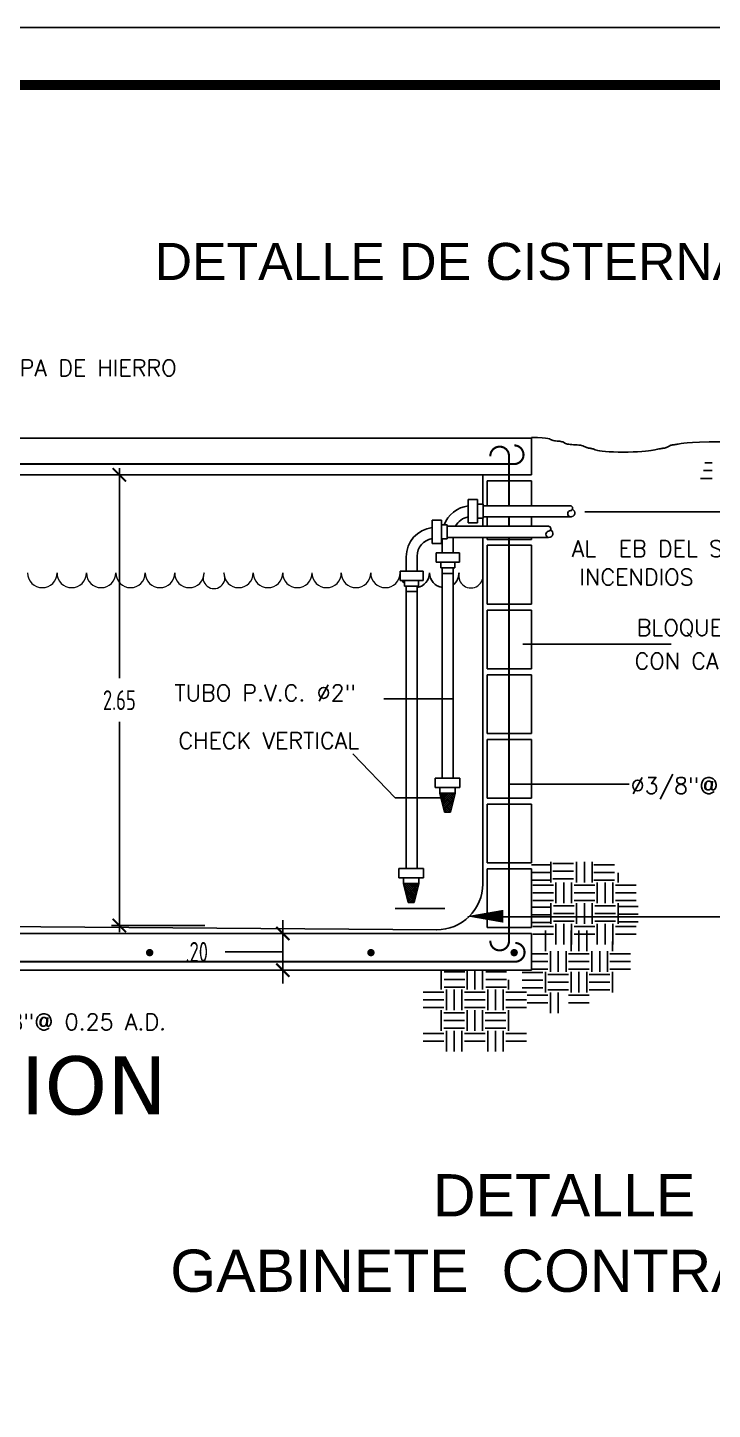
# Model space of a CAD drawing. Header units: feet. Extents: x 1019 to 2236, y -546 to 122.
# Drawn here: x 1061.67 to 1066.84, y -384.56 to -374.12 of the extents above; entities that cross this region are included whole.
import ezdxf
from ezdxf.enums import TextEntityAlignment as Align

# ---------------------------------------------------------------- set-up
doc = ezdxf.new("R2010")
doc.units = ezdxf.units.FT
doc.header["$LTSCALE"] = 0.05
doc.header["$MEASUREMENT"] = 0
doc.layers.add('CASCARON', color=9, linetype='Continuous', lineweight=20)
doc.layers.add('TEXTSANI', color=7, linetype='Continuous', lineweight=35)
for name, color, linetype in [('DIM', 10, 'Continuous'), ('DIN-SANT.', 7, 'Continuous'), ('ELEV-2PL', 31, 'Continuous'), ('MARCO', 1, 'Continuous'), ('OSCAR', 7, 'Continuous'), ('TEXTM', 2, 'Continuous'), ('TEXTO-1', 2, 'Continuous')]:
    doc.layers.add(name, color=color, linetype=linetype)
doc.styles.add('Arch-Dim', font='romans.shx', dxfattribs={"width": 0.75})
doc.styles.add('DIM', font='DIM.shx', dxfattribs={"width": 0.8, "height": 0.15})
doc.styles.add('R120', font='arial.ttf', dxfattribs={"height": 0.24})
doc.styles.add('RD290', font='verdana.ttf', dxfattribs={"height": 0.38})
doc.dimstyles.new('DIM', dxfattribs={"dimtxt": 0.15, "dimasz": 0.06, "dimexe": 0.06, "dimexo": 0.4, "dimgap": 0.09, "dimtad": 0, "dimtih": 1, "dimtoh": 1, "dimzin": 0, "dimdsep": 46, "dimtxsty": 'DIM', "dimblk": 'DOT', "dimcen": 0.06, "dimdle": 0.05, "dimclrd": 1, "dimclre": 1, "dimclrt": 7, "dimaunit": 1, "dimadec": 3, "dimazin": 0, "dimtfac": 1, "dimtofl": 0, "dimtmove": 1, "dimatfit": 1, "dimldrblk": 'CLOSEDBLANK', "dimfxl": 0.06, "dimtolj": 1, "dimtzin": 0, "dimarcsym": 0})

# ---------------------------------------------------------------- blocks, each defined once
blk = doc.blocks.new('_ArchTick')
at = {"color": 0, "linetype": 'ByBlock', "const_width": 0.15}
blk.add_lwpolyline([(-0.5, -0.5), (0.5, 0.5)], dxfattribs=at)
blk = doc.blocks.new('*D77')
at = {"layer": 'Defpoints', "color": 0, "transparency": 16777216}
for p in [(1062.846, -377.502), (1062.362, -380.908), (1063.408, -380.908)]:
    blk.add_point(p, dxfattribs=at)
at = {"layer": 'DIN-SANT.', "color": 1, "lineweight": -2, "transparency": 16777216}
for p, q in [((1062.446, -377.502), (1062.302, -377.502)), ((1062.362, -377.452), (1062.362, -379.04)), ((1062.362, -380.958), (1062.362, -379.37)), ((1063.008, -380.908), (1062.302, -380.908))]:
    blk.add_line(p, q, dxfattribs=at)
at = {"layer": 'DIN-SANT.', "color": 1, "lineweight": -2, "transparency": 16777216, "xscale": 0.1, "yscale": 0.1, "zscale": 0.1}
for p, rotation in [((1062.362, -377.502), 90), ((1062.362, -380.908), 270)]:
    blk.add_blockref('_ArchTick', p, dxfattribs=dict(at, rotation=rotation))
at = {"layer": 'DIN-SANT.', "color": 7, "transparency": 16777216, "insert": (1062.362, -379.205), "char_height": 0.15, "attachment_point": 5, "style": 'DIM'}
blk.add_mtext('\\A1;2.65', dxfattribs=at)
blk = doc.blocks.new('_ClosedBlank')
at = {"layer": 'DIM', "color": 0, "lineweight": -2}
for p, q in [((-1, 0.17), (0, 0)), ((-1, 0.17), (-1, -0.17)), ((0, 0), (-1, -0.17))]:
    blk.add_line(p, q, dxfattribs=at)
blk = doc.blocks.new('*D80')
at = {"layer": 'Defpoints', "color": 0, "transparency": 16777216}
for p in [(1063.597, -380.968), (1063.769, -380.968), (1063.769, -381.245)]:
    blk.add_point(p, dxfattribs=at)
at = {"layer": 'DIN-SANT.', "color": 1, "lineweight": -2, "transparency": 16777216}
for p, q in [((1063.597, -380.968), (1063.597, -380.868)), ((1063.369, -380.968), (1063.537, -380.968)), ((1063.597, -381.245), (1063.597, -380.968)), ((1063.342, -381.107), (1063.162, -381.107)), ((1063.597, -381.107), (1063.342, -381.107)), ((1063.369, -381.245), (1063.537, -381.245)), ((1063.597, -381.245), (1063.597, -381.345))]:
    blk.add_line(p, q, dxfattribs=at)
at = {"layer": 'DIN-SANT.', "color": 1, "lineweight": -2, "transparency": 16777216, "xscale": 0.1, "yscale": 0.1, "zscale": 0.1}
for p, rotation in [((1063.597, -380.968), 270), ((1063.597, -381.245), 90)]:
    blk.add_blockref('_ArchTick', p, dxfattribs=dict(at, rotation=rotation))
at = {"layer": 'DIN-SANT.', "color": 7, "transparency": 16777216, "insert": (1062.947, -381.107), "char_height": 0.15, "attachment_point": 5, "style": 'DIM'}
blk.add_mtext('\\A1;.20', dxfattribs=at)
blk = doc.blocks.new('*X21')
at = {"color": 0}
for p, q in [((7.6016, 8.6972), (7.5463, 8.7525)), ((7.5464, 8.7484), (7.5504, 8.7525)), ((7.5999, 8.6901), (7.5479, 8.742)), ((7.5481, 8.7413), (7.5592, 8.7525)), ((7.5498, 8.7342), (7.5681, 8.7525)), ((7.5982, 8.6829), (7.5508, 8.7304)), ((7.5516, 8.7271), (7.5769, 8.7525)), ((7.5533, 8.72), (7.5857, 8.7525)), ((7.5965, 8.6758), (7.5536, 8.7187)), ((7.555, 8.7129), (7.5946, 8.7525)), ((7.6034, 8.7043), (7.5552, 8.7525)), ((7.5568, 8.7058), (7.6034, 8.7525)), ((7.5585, 8.6987), (7.6123, 8.7525)), ((7.5602, 8.6916), (7.6132, 8.7446)), ((7.562, 8.6845), (7.6104, 8.7329)), ((7.5637, 8.6774), (7.6075, 8.7212)), ((7.6051, 8.7114), (7.564, 8.7525)), ((7.6068, 8.7185), (7.5729, 8.7525)), ((7.6086, 8.7256), (7.5817, 8.7525)), ((7.6103, 8.7327), (7.5905, 8.7525)), ((7.612, 8.7398), (7.5994, 8.7525)), ((7.6138, 8.7469), (7.6082, 8.7525)), ((7.5947, 8.6687), (7.5565, 8.707)), ((7.5886, 8.666), (7.5593, 8.6953)), ((7.5798, 8.666), (7.5622, 8.6836)), ((7.5709, 8.666), (7.565, 8.6719)), ((7.5654, 8.6703), (7.6047, 8.7095)), ((7.57, 8.666), (7.6018, 8.6978)), ((7.5788, 8.666), (7.599, 8.6861)), ((7.5877, 8.666), (7.5961, 8.6745))]:
    blk.add_line(p, q, dxfattribs=at)

msp = doc.modelspace()

# ---------------------------------------------------------------- linework, layer by layer
at = {"color": 31, "linetype": 'Continuous'}
for p, q in [((1066.786, -377.412), (1066.841, -377.412)), ((1066.754, -377.529), (1066.841, -377.529)), ((1066.775, -377.47), (1066.841, -377.47))]:
    msp.add_line(p, q, dxfattribs=at)
at = {"linetype": 'Continuous'}
for p, q in [((1065.107, -377.502), (1065.107, -377.725)), ((1064.998, -377.69), (1065.068, -377.69)), ((1064.998, -377.865), (1064.998, -377.69)), ((1064.998, -377.736), (1064.998, -377.736)), ((1065.068, -377.865), (1065.068, -377.69)), ((1065.111, -377.725), (1065.068, -377.725)), ((1065.111, -377.83), (1065.111, -377.725)), ((1065.111, -377.736), (1065.152, -377.736)), ((1065.152, -377.736), (1065.757, -377.736)), ((1065.757, -377.736), (1065.768, -377.736)), ((1064.725, -377.846), (1064.795, -377.846)), ((1064.725, -378.021), (1064.725, -377.846)), ((1064.795, -377.846), (1064.795, -377.989)), ((1064.795, -378.021), (1064.795, -377.846)), ((1064.998, -377.819), (1064.992, -377.819)), ((1065.111, -377.83), (1065.068, -377.83)), ((1065.107, -377.83), (1065.107, -377.891)), ((1065.111, -377.819), (1065.152, -377.819)), ((1065.111, -377.819), (1065.152, -377.819)), ((1065.152, -377.819), (1065.778, -377.819)), ((1067.241, -377.783), (1065.878, -377.783)), ((1064.725, -377.892), (1064.724, -377.892)), ((1064.838, -377.881), (1064.795, -377.881)), ((1064.838, -377.986), (1064.838, -377.881)), ((1064.838, -377.891), (1065.592, -377.891)), ((1064.998, -377.865), (1065.068, -377.865)), ((1065.592, -377.891), (1065.604, -377.891)), ((1064.725, -378.021), (1064.795, -378.021)), ((1064.838, -377.986), (1064.795, -377.986)), ((1064.802, -378.093), (1064.802, -377.986)), ((1064.838, -377.975), (1065.605, -377.975)), ((1064.885, -378.093), (1064.885, -377.975)), ((1065.107, -377.975), (1065.107, -380.595)), ((1064.529, -378.23), (1064.529, -378.122)), ((1064.612, -378.23), (1064.612, -378.116)), ((1064.756, -378.093), (1064.931, -378.093)), ((1064.756, -378.093), (1064.756, -378.163)), ((1064.931, -378.093), (1064.931, -378.163)), ((1064.483, -378.23), (1064.483, -378.3)), ((1064.483, -378.23), (1064.658, -378.23)), ((1064.529, -378.23), (1064.529, -378.206)), ((1064.529, -378.23), (1064.529, -378.208)), ((1064.612, -378.23), (1064.612, -378.206)), ((1064.612, -378.23), (1064.612, -378.208)), ((1064.658, -378.23), (1064.658, -378.3)), ((1064.756, -378.163), (1064.931, -378.163)), ((1064.931, -378.163), (1064.788, -378.163)), ((1064.791, -378.206), (1064.791, -378.163)), ((1064.791, -378.206), (1064.896, -378.206)), ((1064.802, -379.794), (1064.802, -378.206)), ((1064.802, -378.206), (1064.802, -378.247)), ((1064.802, -378.206), (1064.802, -378.247)), ((1064.802, -378.247), (1064.885, -378.247)), ((1064.885, -379.794), (1064.885, -378.206)), ((1064.885, -378.206), (1064.885, -378.247)), ((1064.896, -378.206), (1064.896, -378.163)), ((1064.483, -378.3), (1064.658, -378.3)), ((1064.658, -378.3), (1064.515, -378.3)), ((1064.517, -378.343), (1064.517, -378.3)), ((1064.517, -378.343), (1064.623, -378.343)), ((1064.529, -380.477), (1064.529, -378.343)), ((1064.529, -378.343), (1064.529, -378.384)), ((1064.529, -378.343), (1064.529, -378.384)), ((1064.612, -380.477), (1064.612, -378.343)), ((1064.612, -378.343), (1064.612, -378.384)), ((1064.623, -378.343), (1064.623, -378.3)), ((1064.529, -378.384), (1064.612, -378.384)), ((1064.447, -379.942), (1064.125, -379.61)), ((1064.748, -379.794), (1064.748, -379.864)), ((1064.748, -379.794), (1064.934, -379.794)), ((1064.934, -379.794), (1064.934, -379.864)), ((1064.748, -379.864), (1064.934, -379.864)), ((1064.783, -379.907), (1064.783, -379.864)), ((1064.783, -379.907), (1064.818, -380.051)), ((1064.783, -379.907), (1064.899, -379.907)), ((1064.934, -379.864), (1064.791, -379.864)), ((1064.899, -379.907), (1064.864, -380.051)), ((1064.899, -379.907), (1064.899, -379.864)), ((1064.82, -379.942), (1064.447, -379.942)), ((1064.864, -380.051), (1064.818, -380.051)), ((1065.622, -380.583), (1065.622, -380.427)), ((1065.638, -380.439), (1065.794, -380.439)), ((1065.817, -380.583), (1065.817, -380.427)), ((1065.876, -380.583), (1065.876, -380.427)), ((1065.934, -380.583), (1065.934, -380.427)), ((1065.948, -380.449), (1066.104, -380.449)), ((1064.474, -380.477), (1064.66, -380.477)), ((1064.474, -380.477), (1064.474, -380.547)), ((1064.474, -380.547), (1064.66, -380.547)), ((1064.509, -380.59), (1064.509, -380.547)), ((1064.66, -380.547), (1064.517, -380.547)), ((1064.625, -380.59), (1064.625, -380.547)), ((1064.66, -380.477), (1064.66, -380.547)), ((1065.475, -380.508), (1065.617, -380.508)), ((1065.638, -380.498), (1065.794, -380.498)), ((1065.638, -380.556), (1065.794, -380.556)), ((1065.948, -380.508), (1066.104, -380.508)), ((1066.13, -380.583), (1066.13, -380.511)), ((1064.509, -380.59), (1064.625, -380.59)), ((1064.509, -380.59), (1064.544, -380.734)), ((1064.625, -380.59), (1064.59, -380.734)), ((1065.475, -380.566), (1065.617, -380.566)), ((1065.485, -380.603), (1065.641, -380.603)), ((1065.485, -380.661), (1065.641, -380.661)), ((1065.661, -380.739), (1065.661, -380.583)), ((1065.72, -380.739), (1065.72, -380.583)), ((1065.778, -380.739), (1065.778, -380.583)), ((1065.798, -380.603), (1065.954, -380.603)), ((1065.798, -380.661), (1065.954, -380.661)), ((1065.948, -380.566), (1066.104, -380.566)), ((1065.973, -380.739), (1065.973, -380.583)), ((1066.032, -380.739), (1066.032, -380.583)), ((1066.091, -380.739), (1066.091, -380.583)), ((1066.11, -380.603), (1066.266, -380.603)), ((1066.11, -380.661), (1066.266, -380.661)), ((1064.59, -380.734), (1064.544, -380.734)), ((1065.475, -380.769), (1065.622, -380.769)), ((1065.485, -380.72), (1065.641, -380.72)), ((1065.622, -380.896), (1065.622, -380.739)), ((1065.641, -380.759), (1065.798, -380.759)), ((1065.798, -380.72), (1065.954, -380.72)), ((1065.817, -380.896), (1065.817, -380.739)), ((1065.876, -380.896), (1065.876, -380.739)), ((1065.934, -380.896), (1065.934, -380.739)), ((1065.954, -380.759), (1066.11, -380.759)), ((1066.11, -380.72), (1066.266, -380.72)), ((1066.125, -380.764), (1066.281, -380.764)), ((1066.13, -380.896), (1066.13, -380.739)), ((1064.82, -380.779), (1064.447, -380.779)), ((1065.475, -380.828), (1065.622, -380.828)), ((1065.641, -380.817), (1065.798, -380.817)), ((1065.954, -380.817), (1066.11, -380.817)), ((1066.125, -380.823), (1066.281, -380.823)), ((1059.13, -380.898), (1064.76, -380.94)), ((1065.475, -380.886), (1065.622, -380.886)), ((1065.485, -380.915), (1065.641, -380.915)), ((1065.485, -380.974), (1065.641, -380.974)), ((1065.581, -381.101), (1065.581, -380.945)), ((1065.641, -380.876), (1065.798, -380.876)), ((1065.661, -381.052), (1065.661, -380.896)), ((1065.72, -381.052), (1065.72, -380.896)), ((1065.776, -381.101), (1065.776, -380.945)), ((1065.778, -381.052), (1065.778, -380.896)), ((1065.798, -380.915), (1065.954, -380.915)), ((1065.798, -380.974), (1065.954, -380.974)), ((1065.834, -381.101), (1065.834, -380.945)), ((1065.893, -381.101), (1065.893, -380.945)), ((1065.954, -380.876), (1066.11, -380.876)), ((1065.973, -381.052), (1065.973, -380.896)), ((1066.032, -381.052), (1066.032, -380.896)), ((1066.091, -381.052), (1066.091, -380.896)), ((1066.11, -380.915), (1066.266, -380.915)), ((1066.11, -380.974), (1066.266, -380.974)), ((1066.125, -380.881), (1066.281, -380.881)), ((1066.088, -381.101), (1066.088, -381.029)), ((1065.475, -381.121), (1065.6, -381.121)), ((1065.475, -381.179), (1065.6, -381.179)), ((1065.62, -381.257), (1065.62, -381.101)), ((1065.678, -381.257), (1065.678, -381.101)), ((1065.737, -381.257), (1065.737, -381.101)), ((1065.756, -381.121), (1065.912, -381.121)), ((1065.756, -381.179), (1065.912, -381.179)), ((1065.932, -381.257), (1065.932, -381.101)), ((1065.991, -381.257), (1065.991, -381.101)), ((1066.049, -381.257), (1066.049, -381.101)), ((1066.069, -381.121), (1066.225, -381.121)), ((1066.069, -381.179), (1066.225, -381.179)), ((1064.794, -381.391), (1064.794, -381.245)), ((1064.816, -381.257), (1064.972, -381.257)), ((1064.989, -381.391), (1064.989, -381.245)), ((1065.048, -381.391), (1065.048, -381.245)), ((1065.106, -381.391), (1065.106, -381.245)), ((1065.131, -381.257), (1065.287, -381.257)), ((1065.406, -381.262), (1065.562, -381.262)), ((1065.475, -381.238), (1065.6, -381.238)), ((1065.581, -381.414), (1065.581, -381.257)), ((1065.6, -381.277), (1065.756, -381.277)), ((1065.756, -381.238), (1065.912, -381.238)), ((1065.776, -381.414), (1065.776, -381.257)), ((1065.834, -381.414), (1065.834, -381.257)), ((1065.893, -381.414), (1065.893, -381.257)), ((1065.912, -381.277), (1066.069, -381.277)), ((1066.069, -381.238), (1066.225, -381.238)), ((1066.088, -381.414), (1066.088, -381.257)), ((1064.816, -381.315), (1064.972, -381.315)), ((1064.816, -381.374), (1064.972, -381.374)), ((1064.833, -381.547), (1064.833, -381.391)), ((1064.891, -381.547), (1064.891, -381.391)), ((1064.95, -381.547), (1064.95, -381.391)), ((1065.131, -381.315), (1065.287, -381.315)), ((1065.131, -381.374), (1065.287, -381.374)), ((1065.145, -381.547), (1065.145, -381.391)), ((1065.204, -381.547), (1065.204, -381.391)), ((1065.262, -381.547), (1065.262, -381.391)), ((1065.301, -381.391), (1065.301, -381.319)), ((1065.406, -381.32), (1065.562, -381.32)), ((1065.406, -381.379), (1065.562, -381.379)), ((1065.6, -381.335), (1065.756, -381.335)), ((1065.6, -381.394), (1065.756, -381.394)), ((1065.912, -381.335), (1066.069, -381.335)), ((1065.912, -381.394), (1066.069, -381.394)), ((1064.657, -381.411), (1064.813, -381.411)), ((1064.657, -381.469), (1064.813, -381.469)), ((1064.969, -381.411), (1065.126, -381.411)), ((1064.969, -381.469), (1065.126, -381.469)), ((1065.282, -381.411), (1065.438, -381.411)), ((1065.282, -381.469), (1065.438, -381.469)), ((1065.444, -381.433), (1065.6, -381.433)), ((1065.444, -381.492), (1065.6, -381.492)), ((1065.62, -381.57), (1065.62, -381.414)), ((1065.678, -381.57), (1065.678, -381.414)), ((1065.756, -381.433), (1065.912, -381.433)), ((1065.756, -381.492), (1065.912, -381.492)), ((1064.657, -381.528), (1064.813, -381.528)), ((1064.794, -381.704), (1064.794, -381.547)), ((1064.813, -381.567), (1064.969, -381.567)), ((1064.969, -381.528), (1065.126, -381.528)), ((1064.989, -381.704), (1064.989, -381.547)), ((1065.048, -381.704), (1065.048, -381.547)), ((1065.106, -381.704), (1065.106, -381.547)), ((1065.126, -381.567), (1065.282, -381.567)), ((1065.282, -381.528), (1065.438, -381.528)), ((1065.301, -381.704), (1065.301, -381.547)), ((1064.813, -381.626), (1064.969, -381.626)), ((1064.813, -381.684), (1064.969, -381.684)), ((1064.833, -381.86), (1064.833, -381.704)), ((1064.891, -381.86), (1064.891, -381.704)), ((1064.95, -381.86), (1064.95, -381.704)), ((1065.126, -381.626), (1065.282, -381.626)), ((1065.126, -381.684), (1065.282, -381.684)), ((1065.145, -381.86), (1065.145, -381.704)), ((1065.204, -381.86), (1065.204, -381.704)), ((1065.262, -381.86), (1065.262, -381.704)), ((1064.657, -381.723), (1064.813, -381.723)), ((1064.657, -381.782), (1064.813, -381.782)), ((1064.969, -381.723), (1065.126, -381.723)), ((1064.969, -381.782), (1065.126, -381.782)), ((1065.282, -381.723), (1065.438, -381.723)), ((1065.282, -381.782), (1065.438, -381.782))]:
    msp.add_line(p, q, dxfattribs=at)
at = {"color": 0, "linetype": 'ByBlock'}
msp.add_line((1062.7, -380.968), (1061.913, -380.968), dxfattribs=at)
at = {"color": 31, "linetype": 'Continuous'}
msp.add_lwpolyline([(1065.476, -377.22), (1065.521, -377.221), (1065.556, -377.223), (1065.581, -377.225), (1065.599, -377.228), (1065.611, -377.231), (1065.619, -377.235), (1065.626, -377.238), (1065.632, -377.241), (1065.64, -377.243), (1065.649, -377.245), (1065.658, -377.246), (1065.669, -377.247), (1065.679, -377.248), (1065.689, -377.249), (1065.698, -377.251), (1065.706, -377.252), (1065.712, -377.254), (1065.717, -377.256), (1065.721, -377.259), (1065.725, -377.261), (1065.729, -377.264), (1065.733, -377.266), (1065.74, -377.268), (1065.747, -377.27), (1065.757, -377.272), (1065.768, -377.273), (1065.781, -377.274), (1065.794, -377.275), (1065.808, -377.276), (1065.821, -377.277), (1065.834, -377.278), (1065.845, -377.279), (1065.854, -377.281), (1065.863, -377.283), (1065.869, -377.286), (1065.875, -377.288), (1065.881, -377.291), (1065.886, -377.293), (1065.89, -377.295), (1065.895, -377.297), (1065.901, -377.299), (1065.906, -377.3), (1065.912, -377.301), (1065.918, -377.302), (1065.924, -377.303), (1065.93, -377.304), (1065.935, -377.305), (1065.941, -377.307), (1065.946, -377.309), (1065.951, -377.311), (1065.958, -377.314), (1065.966, -377.316), (1065.977, -377.319), (1065.992, -377.322), (1066.01, -377.324), (1066.034, -377.326), (1066.062, -377.328), (1066.095, -377.329), (1066.131, -377.33), (1066.168, -377.33), (1066.206, -377.33), (1066.243, -377.329), (1066.278, -377.328), (1066.309, -377.326), (1066.336, -377.324), (1066.359, -377.322), (1066.378, -377.319), (1066.395, -377.316), (1066.408, -377.314), (1066.419, -377.311), (1066.429, -377.309), (1066.438, -377.307), (1066.447, -377.305), (1066.455, -377.304), (1066.462, -377.303), (1066.469, -377.302), (1066.476, -377.301), (1066.482, -377.3), (1066.488, -377.299), (1066.493, -377.297), (1066.498, -377.295), (1066.502, -377.293), (1066.507, -377.291), (1066.511, -377.288), (1066.515, -377.286), (1066.52, -377.283), (1066.524, -377.281), (1066.529, -377.279), (1066.535, -377.278), (1066.541, -377.277), (1066.547, -377.276), (1066.554, -377.275), (1066.561, -377.274), (1066.569, -377.273), (1066.577, -377.272), (1066.585, -377.27), (1066.595, -377.268), (1066.607, -377.266), (1066.626, -377.264), (1066.653, -377.261), (1066.693, -377.259), (1066.746, -377.256), (1066.817, -377.254), (1066.908, -377.252)], dxfattribs=at)
at = {"linetype": 'Continuous'}
for centre, radius, start, end in [((1065.024, -377.958), 0.222, 96.6772, 159.6543), ((1065.768, -377.755), 0.0188, 276.8714, 88.4959), ((1065.019, -377.952), 0.133, 98.7501, 152.8201), ((1065.773, -377.796), 0.023, 96.8714, 263.1286), ((1065.773, -377.796), 0.023, 96.8714, 263.1286), ((1065.774, -377.79), 0.0292, 263.1286, 67.6339), ((1065.768, -377.755), 0.0188, 276.8714, 333.5779), ((1065.774, -377.79), 0.0291, 263.1286, 67.6702), ((1064.751, -378.122), 0.222, 96.6772, 180), ((1065.608, -377.952), 0.023, 96.8714, 263.1286), ((1065.608, -377.952), 0.023, 96.8714, 263.1286), ((1065.603, -377.91), 0.0188, 276.8714, 88.4959), ((1065.609, -377.946), 0.0291, 263.1286, 67.6702), ((1065.603, -377.91), 0.0188, 276.8714, 333.5779), ((1065.609, -377.946), 0.0292, 263.1286, 67.6339), ((1064.745, -378.116), 0.133, 98.7501, 180), ((1064.594, -378.244), 0.111, 279.1121, 0), ((1064.817, -378.244), 0.111, 180, 262.4187), ((1064.817, -378.244), 0.111, 308.4497, 0), ((1064.594, -378.244), 0.111, 210.5666, 225.9049)]:
    msp.add_arc(centre, radius, start, end, dxfattribs=at)
at = {"layer": 'CASCARON', "color": 11, "const_width": 0.0159}
for points in [[(1065.306, -377.36, 1.020939), (1065.165, -377.363, -1.042326)], [(1065.345, -377.28, -1.020939), (1065.342, -377.421, 1.042326)], [(1065.306, -381.025, -1.020939), (1065.165, -381.023, 1.042326)], [(1065.353, -381.04, -1.020939), (1065.35, -381.181, 1.042326)]]:
    msp.add_lwpolyline(points, format="xyb", dxfattribs=at)
for points in [[(1060.345, -377.421), (1065.342, -377.421)], [(1065.306, -377.736), (1065.306, -377.36)], [(1065.306, -381.025), (1065.306, -377.975)], [(1058.342, -381.181), (1065.35, -381.181)]]:
    msp.add_lwpolyline(points, dxfattribs=at)
at = {"layer": 'CASCARON', "color": 11, "const_width": 0.0278}
for points in [[(1062.577, -381.113, 1), (1062.605, -381.113, 1)], [(1064.249, -381.113, 1), (1064.277, -381.113, 1)], [(1065.331, -381.113, 1), (1065.359, -381.113, 1)]]:
    msp.add_lwpolyline(points, format="xyb", close=True, dxfattribs=at)
at = {"layer": 'CASCARON', "color": 11}
for centre, radius, start, end in [((1061.78, -378.244), 0.111, 180, 0), ((1062.002, -378.244), 0.111, 180, 0), ((1062.224, -378.244), 0.111, 180, 0), ((1062.447, -378.244), 0.111, 180, 0), ((1062.669, -378.244), 0.111, 180, 0), ((1062.891, -378.244), 0.111, 180, 0), ((1063.077, -378.279), 0.0831, 154.9666, 25.0334), ((1063.263, -378.244), 0.111, 180, 0), ((1063.485, -378.244), 0.111, 180, 0), ((1063.707, -378.244), 0.111, 180, 0), ((1063.928, -378.244), 0.111, 180, 0), ((1064.15, -378.244), 0.111, 180, 0), ((1064.372, -378.244), 0.111, 180, 0), ((1065.018, -378.265), 0.0919, 166.7773, 13.2227)]:
    msp.add_arc(centre, radius, start, end, dxfattribs=at)
at = {"layer": 'DIM', "ltscale": 0.2}
for p, q in [((1065.411, -378.782), (1066.532, -378.782)), ((1064.359, -379.194), (1064.885, -379.195)), ((1066.215, -379.841), (1065.302, -379.841)), ((1065.135, -380.842), (1067.122, -380.842))]:
    msp.add_line(p, q, dxfattribs=at)
msp.add_lwpolyline([(1065.264, -380.838, 0.0975, 0, 0), (1064.984, -380.838, 0, 0, 0)], format="xyseb", dxfattribs=at)
at = {"layer": 'ELEV-2PL', "ltscale": 0.1}
for p, q in [((1060.55, -377.225), (1065.475, -377.225)), ((1065.475, -377.502), (1065.475, -377.225)), ((1060.217, -377.502), (1065.475, -377.502)), ((1065.475, -377.547), (1065.142, -377.547)), ((1065.142, -377.547), (1065.142, -377.736)), ((1065.475, -377.547), (1065.475, -377.736)), ((1065.142, -377.819), (1065.142, -377.891)), ((1065.475, -377.819), (1065.475, -377.891)), ((1065.142, -377.975), (1065.142, -377.991)), ((1065.475, -377.991), (1065.142, -377.991)), ((1065.475, -378.035), (1065.142, -378.035)), ((1065.142, -378.035), (1065.142, -378.48)), ((1065.475, -377.975), (1065.475, -377.991)), ((1065.475, -378.035), (1065.475, -378.48)), ((1065.475, -378.48), (1065.142, -378.48)), ((1065.142, -378.524), (1065.142, -378.968)), ((1065.475, -378.524), (1065.142, -378.524)), ((1065.475, -378.524), (1065.475, -378.968)), ((1065.475, -378.968), (1065.142, -378.968)), ((1065.142, -379.013), (1065.142, -379.457)), ((1065.475, -379.013), (1065.142, -379.013)), ((1065.475, -379.013), (1065.475, -379.457)), ((1065.475, -379.457), (1065.142, -379.457)), ((1065.142, -379.502), (1065.142, -379.946)), ((1065.475, -379.502), (1065.142, -379.502)), ((1065.475, -379.502), (1065.475, -379.946)), ((1065.475, -379.946), (1065.142, -379.946)), ((1065.142, -379.99), (1065.142, -380.435)), ((1065.475, -379.99), (1065.142, -379.99)), ((1065.475, -379.99), (1065.475, -380.435)), ((1065.475, -380.435), (1065.142, -380.435)), ((1065.475, -380.449), (1065.617, -380.449)), ((1065.475, -380.479), (1065.142, -380.479)), ((1065.142, -380.479), (1065.142, -380.923)), ((1065.475, -380.479), (1065.475, -380.923)), ((1058.218, -380.968), (1065.475, -380.968)), ((1065.475, -380.923), (1065.142, -380.923)), ((1065.475, -380.968), (1065.475, -381.245)), ((1058.218, -381.245), (1065.475, -381.245))]:
    msp.add_line(p, q, dxfattribs=at)
at = {"layer": 'ELEV-2PL', "ltscale": 0.1, "const_width": 0.0159}
msp.add_lwpolyline([(1065.306, -377.891), (1065.306, -377.819)], dxfattribs=at)
at = {"layer": 'MARCO'}
msp.add_lwpolyline([(1054.272, -374.123), (1118.772, -374.123), (1118.772, -416.123), (1054.272, -416.123)], close=True, dxfattribs=at)
at = {"layer": 'MARCO', "const_width": 0.075}
msp.add_lwpolyline([(1111.6, -374.557), (1054.706, -374.557), (1054.706, -415.689), (1111.6, -415.689)], close=True, dxfattribs=at)
at = {"layer": 'OSCAR'}
msp.add_line((1065.068, -377.69), (1065.068, -377.833), dxfattribs=at)
msp.add_arc((1064.762, -380.595), 0.345, 269.5262, 0, dxfattribs=at)

# ---------------------------------------------------------------- block references
at = {"linetype": 'Continuous', "xscale": 1.666117480256287, "yscale": 1.666117480256287, "zscale": 1.666117480256287}
for p in [(1052.211, -394.49), (1051.938, -395.173)]:
    msp.add_blockref('*X21', p, dxfattribs=at)

# ---------------------------------------------------------------- texts
at = {"layer": 'TEXTM', "color": 4, "ltscale": 0.05, "style": 'R120'}
for s, height, p in [('DETALLE DE CISTERNA', 0.27997, (1062.629, -376.03)), ('DETALLE ', 0.3192, (1064.731, -383.106)), ('GABINETE  CONTRA INCENDIO', 0.31916, (1062.747, -383.676))]:
    msp.add_text(s, height=height, dxfattribs=at).set_placement(p)
at = {"layer": 'TEXTO-1', "style": 'RD290'}
msp.add_text('SECCION', height=0.4395, dxfattribs=at).set_placement((1060.013, -382.335))
at = {"layer": 'TEXTSANI', "ltscale": 0.05, "style": 'Arch-Dim'}
for s, height, p in [('TAPA DE HIERRO', 0.12351, (1061.429, -376.756)), ('AL  EB DEL SIST. CONTRA', 0.12351, (1065.78, -378.122)), ('INCENDIOS', 0.1235, (1065.838, -378.337)), ('BLOQUES DE HORMIGON DE 8"', 0.12351, (1066.271, -378.718)), ('CON CAMARAS LLENAS', 0.12351, (1066.255, -378.972)), ('TUBO P.V.C. %%C2"', 0.12351, (1062.778, -379.212)), ('%%C3/8"@.40', 0.12351, (1066.225, -379.912)), ('%%C 3/8"@ 0.25 A.D.', 0.12351, (1061.117, -381.698))]:
    msp.add_text(s, height=height, dxfattribs=at).set_placement(p)
msp.add_text('CHECK VERTICAL', height=0.12351, dxfattribs=at).set_placement((1064.174, -379.573), align=Align.RIGHT)

# ---------------------------------------------------------------- dimensions: what is measured, and where the dimension line sits
at = {"layer": 'DIN-SANT.'}
for base, p1, p2, text, picture, middle in [((1062.362, -380.908), (1062.846, -377.502), (1063.408, -380.908), '2.65', '*D77', (1062.362, -379.205)), ((1063.597, -380.968), (1063.769, -381.245), (1063.769, -380.968), '.20', '*D80', (1063.072, -381.107))]:
    dim = msp.add_linear_dim(base=base, p1=p1, p2=p2, angle=90, text=text, dimstyle='DIM', override={"dimasz": 0.1, "dimblk1": 'ArchTick', "dimblk2": 'ArchTick', "dimsah": 1}, dxfattribs=at)
    dim.commit()
    dim.dimension.update_dxf_attribs({"geometry": picture, "text_midpoint": middle})

doc.saveas('drawing.dxf')
